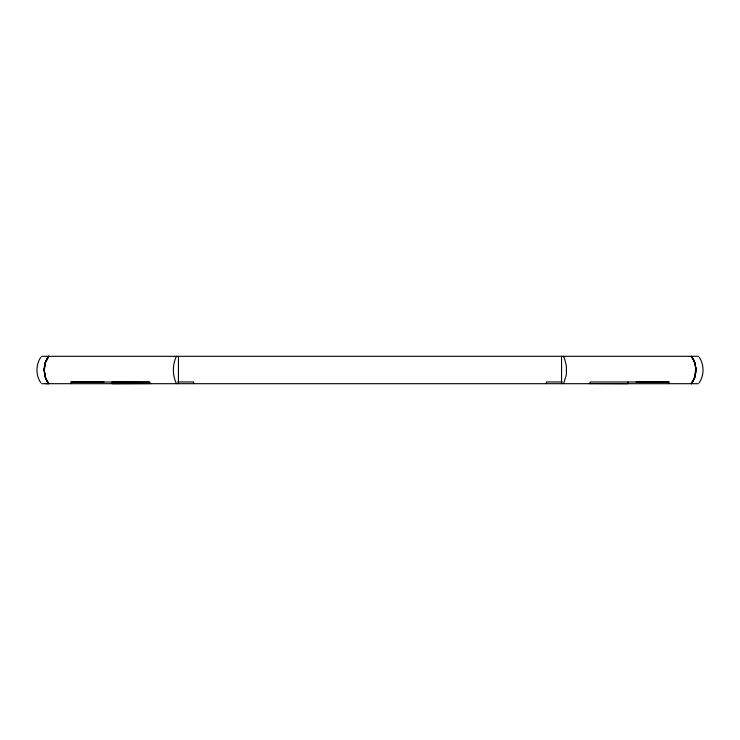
<?xml version="1.0" encoding="UTF-8"?>
<svg xmlns="http://www.w3.org/2000/svg" width="740" height="740" viewBox="0 0 740 740"><rect width="100%" height="100%" fill="white"/><g stroke="black" fill="none" stroke-linecap="round" stroke-linejoin="round"><path stroke-width="1.11" d="M695.813 370L695.693 368.206L694.851 376.965L691.336 383.69C697.284 375.957 697.367 364.006 691.336 356.31C697.33 364.043 697.246 376.013 691.336 383.69M45.149 363.035L48.71 356.31C45.39 360.306 44.039 365.856 44.252 370.888L45.149 363.035L48.655 356.31L45.399 362.23L44.243 370.009L45.408 377.752L48.71 383.69L45.991 379.305L44.215 370.87L45.686 378.538M695.572 373.561L695.323 374.44L695.804 370.897M44.252 369.103L44.298 368.215L44.197 370M44.733 364.709L44.567 365.569L44.835 364.709M691.234 383.69L693.963 379.315L695.378 374.421M694.601 377.77L695.073 376.133M176.444 356.31C172.346 364.811 172.346 375.189 176.444 383.69M563.556 383.69L566.054 376.05A22.496 17.501 -89.9 0 0 566.433 373.561L566.322 365.569L564.546 358.549M46.407 359.945L47.147 358.549M40.774 357.281C35.696 364.672 35.696 375.328 40.774 382.719M699.226 382.719C704.304 375.328 704.304 364.672 699.226 357.281M589.336 383.69L590.511 381.979L668.96 381.979L668.96 383.69M48.748 356.31L47.453 357.892M695.434 365.569L695.212 364.7L695.693 368.206M695.461 366.448L695.748 368.215M694.971 363.877L693.685 359.945L691.29 356.31L694.314 361.444L695.165 364.718M693.584 359.954L694.851 363.035M693.324 359.233L692.844 358.558M691.567 383.311L694.314 378.556M103.979 381.979L71.04 381.979L71.04 383.69M45.612 383.69L48.655 383.681L45.991 379.305M150.544 383.542L112.073 383.69L112.073 381.979L149.554 382.108L150.664 383.69M668.96 381.979L636.021 381.979M41.569 356.31L698.43 356.31M44.428 366.439L44.326 367.327M44.335 372.655L45.501 377.77L45.242 376.965M71.04 381.979L149.554 382.108M177.665 381.979L193.63 381.979L193.63 383.69M562.335 381.979L546.37 381.979L546.37 383.69M41.569 383.69L698.43 383.69M589.456 383.542L627.927 383.69L627.927 381.979M692.548 357.892L691.234 356.31M48.322 383.292L46.084 379.324M47.924 382.71L47.554 382.108M46.722 380.758L45.732 378.547M44.742 375.272L44.983 376.133M563.556 356.31L563.788 356.81M561.558 356.31L561.558 383.69M178.442 356.31L178.442 383.69M563.741 356.884A14.504 8.575 89.4 0 1 564.481 358.604"/></g></svg>
